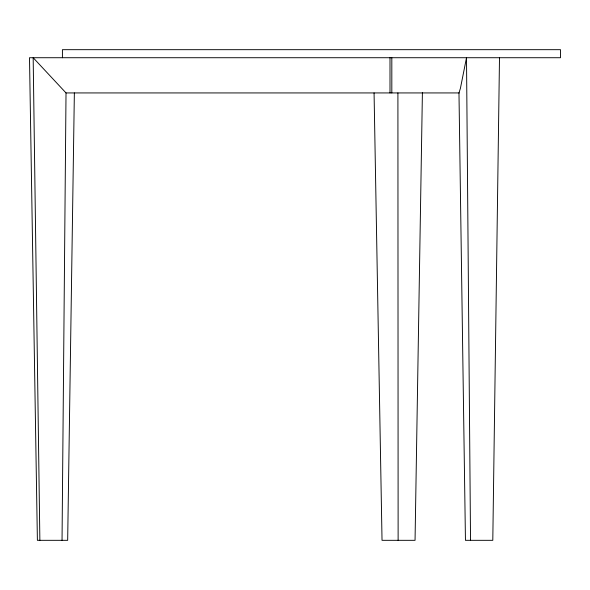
<?xml version="1.0" encoding="UTF-8"?>
<svg xmlns="http://www.w3.org/2000/svg" width="590" height="590" viewBox="0 0 590 590"><rect width="100%" height="100%" fill="white"/><g stroke="black" fill="none" stroke-linecap="round" stroke-linejoin="round"><path stroke-width="0.89" d="M62.039 540.322L66.021 92.932L33.173 57.724L39.869 540.322M499.494 57.724L492.798 540.322L465.451 540.322L458.976 92.932L460.414 88.323L466.506 57.724L470.532 540.322M74.362 92.932L67.673 540.322L37.391 540.322L29.5 57.724L560.5 57.724L560.5 49.678L62.422 49.678L62.422 57.724M422.403 92.719L415.05 540.322L382.032 540.322L374.067 92.932M66.021 92.932L459.219 92.932M397.911 92.932L398.125 540.322M391.819 57.724L391.819 92.932M389.997 57.724L389.997 92.932"/></g></svg>
